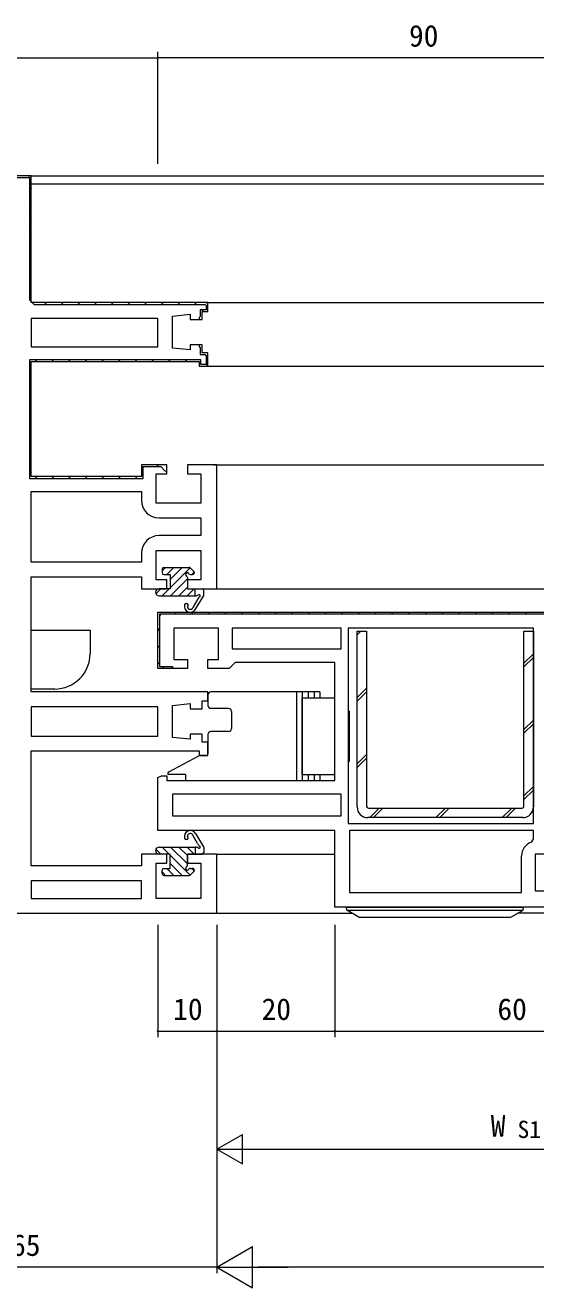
# Model space of a CAD drawing. Units: millimetres, scale not verified. Extents: x -594 to 539, y -420 to 386.
# Drawn here: x -178.3 to -91.7, y -255.5 to -41.5 of the extents above; entities that cross this region are included whole.
import ezdxf
from ezdxf.enums import TextEntityAlignment as Align

# ---------------------------------------------------------------- set-up
doc = ezdxf.new("R2010")
doc.units = ezdxf.units.MM
doc.header["$LTSCALE"] = 2
for name, color, linetype, lineweight in [('0-3_YKK_12', 2, 'Continuous', 9), ('0-4_YKK_D', 6, 'Continuous', 9), ('0-6_YKK_13', 4, 'Continuous', 9), ('0-7_YKK_11', 7, 'Continuous', 9)]:
    doc.layers.add(name, color=color, linetype=linetype, lineweight=lineweight)
doc.styles.add('ＭＳ ゴシック', font='')
doc.styles.get('ＭＳ ゴシック').set_extended_font_data('MS Gothic')

msp = doc.modelspace()

# ---------------------------------------------------------------- linework, layer by layer
at = {"layer": '0-3_YKK_12'}
for p, q in [((-177.757, -66.998), (296.243, -66.998)), ((295.743, -68.398), (-177.257, -68.398)), ((-147.673, -88.498), (-47.741, -88.498)), ((-147.756, -99.298), (-47.741, -99.298)), ((-146.257, -115.998), (-47.741, -115.998)), ((-145.846, -136.998), (-41.771, -136.998)), ((-145.83, -181.998), (-125.742, -181.998)), ((-146.33, -191.998), (-122.885, -191.998)), ((55.82, -191.998), (-94.737, -191.998))]:
    msp.add_line(p, q, dxfattribs=at)
at = {"layer": '0-4_YKK_D'}
for p, q in [((-215.757, -46.998), (-155.757, -46.998)), ((-155.758, -64.998), (-155.758, -45.998)), ((-65.758, -46.998), (-155.758, -46.998)), ((-155.757, -64.998), (-155.757, -45.998)), ((-155.757, -193.998), (-155.757, -212.998)), ((-145.757, -193.998), (-145.757, -232.998)), ((-145.757, -193.998), (-145.757, -212.998)), ((-145.757, -193.998), (-145.757, -252.998)), ((-145.757, -193.998), (-145.757, -252.998)), ((-145.757, -193.998), (-145.757, -212.998)), ((-125.758, -193.998), (-125.758, -212.998)), ((-125.757, -193.998), (-125.757, -212.998)), ((-155.757, -211.998), (-145.757, -211.998)), ((-145.757, -211.998), (-125.757, -211.998)), ((-125.758, -211.998), (-65.758, -211.998)), ((-145.757, -231.998), (-141.427, -229.498)), ((-141.427, -234.498), (-141.427, -229.498)), ((-145.757, -231.998), (-141.427, -234.498)), ((-145.757, -231.998), (-137.097, -231.998)), ((-140.757, -231.998), (-50.757, -231.998)), ((-145.757, -251.998), (-139.695, -248.498)), ((-139.695, -255.498), (-139.695, -248.498)), ((-145.757, -251.998), (-210.757, -251.998)), ((-145.757, -251.998), (-139.695, -255.498)), ((-145.757, -251.998), (-133.633, -251.998)), ((257.243, -251.998), (-138.757, -251.998))]:
    msp.add_line(p, q, dxfattribs=at)
for centre, start, end in [((-155.758, -46.998), 0, 180), ((-155.758, -46.998), 180, 0), ((-155.757, -46.998), 0, 180), ((-155.757, -46.998), 180, 0), ((-155.757, -211.998), 0, 180), ((-155.757, -211.998), 180, 0), ((-145.757, -211.998), 0, 180), ((-145.757, -211.998), 0, 180), ((-145.757, -211.998), 180, 0), ((-145.757, -211.998), 180, 0), ((-125.758, -211.998), 0, 180), ((-125.758, -211.998), 180, 0), ((-125.757, -211.998), 0, 180), ((-125.757, -211.998), 180, 0)]:
    msp.add_arc(centre, 0.106, start, end, dxfattribs=at)
at = {"layer": '0-6_YKK_13'}
for p, q in [((-154.474, -133.398), (-155.057, -133.981)), ((-155.057, -133.698), (-155.057, -134.298)), ((-154.757, -133.398), (-150.457, -133.398)), ((-154.757, -134.598), (-153.657, -134.598)), ((-153.06, -133.398), (-154.26, -134.598)), ((-151.646, -133.398), (-153.657, -135.409)), ((-150.286, -133.452), (-153.657, -136.824)), ((-153.657, -134.598), (-153.657, -137.001)), ((-149.645, -134.086), (-150.245, -133.486)), ((-150.238, -134.598), (-149.857, -134.598)), ((-149.587, -134.168), (-150.015, -134.595)), ((-150.757, -135.338), (-153.618, -138.198)), ((-150.757, -136.752), (-152.203, -138.198)), ((-150.757, -135.118), (-150.757, -136.998)), ((-155.246, -136.998), (-156.1, -137.853)), ((-153.657, -136.998), (-155.557, -136.998)), ((-155.557, -138.198), (-149.427, -138.198)), ((-153.832, -136.998), (-155.032, -138.198)), ((-149.589, -136.998), (-150.789, -138.198)), ((-150.757, -136.998), (-148.261, -136.998)), ((-149.054, -138.817), (-149.804, -140.2)), ((-149.427, -138.198), (-149.427, -136.998)), ((-149.385, -140.48), (-147.998, -138.266)), ((-147.961, -138.121), (-147.961, -137.298)), ((-177.257, -151.998), (-177.257, -143.998)), ((-177.257, -143.998), (-167.257, -143.998)), ((-167.257, -143.998), (-167.257, -147.998)), ((-121.957, -144.199), (-120.357, -144.199)), ((-121.957, -173.997), (-121.957, -144.199)), ((-121.32, -144.199), (-121.957, -144.836)), ((-120.357, -144.199), (-120.357, -173.897)), ((-93.657, -173.897), (-93.657, -144.199)), ((-93.657, -144.199), (-92.057, -144.199)), ((-92.057, -144.199), (-92.057, -173.997)), ((-92.057, -148.028), (-93.657, -149.628)), ((-92.057, -148.665), (-93.657, -150.265)), ((-177.257, -153.998), (-177.257, -151.998)), ((-173.257, -153.998), (-177.257, -153.998)), ((-120.357, -153.842), (-121.957, -155.442)), ((-147.263, -154.997), (-147.263, -156.797)), ((-128.257, -154.497), (-146.763, -154.497)), ((-132.263, -154.497), (-132.263, -169.497)), ((-131.263, -154.497), (-131.263, -169.497)), ((-131.257, -155.497), (-125.757, -155.497)), ((-131.257, -168.497), (-131.257, -155.497)), ((-130.263, -154.497), (-130.263, -155.497)), ((-129.263, -154.497), (-129.263, -155.497)), ((-128.257, -154.497), (-128.257, -155.497)), ((-120.357, -154.479), (-121.957, -156.079)), ((-143.763, -157.297), (-146.763, -157.297)), ((-143.263, -157.797), (-143.263, -160.697)), ((-123.457, -157.747), (-123.257, -157.747)), ((-123.257, -166.247), (-123.257, -157.747)), ((-92.057, -159.271), (-93.657, -160.871)), ((-92.057, -159.908), (-93.657, -161.508)), ((-147.263, -161.697), (-147.263, -164.997)), ((-143.763, -161.197), (-146.763, -161.197)), ((-153.903, -168.012), (-148.823, -165.332)), ((-147.563, -165.297), (-148.682, -165.297)), ((-123.457, -166.247), (-123.257, -166.247)), ((-120.357, -165.085), (-121.957, -166.685)), ((-120.357, -165.722), (-121.957, -167.322)), ((-154.063, -168.278), (-154.063, -168.497)), ((-151.063, -168.497), (-154.063, -168.497)), ((-151.063, -168.497), (-151.063, -169.497)), ((-131.257, -168.497), (-125.757, -168.497)), ((-130.263, -168.497), (-130.263, -169.497)), ((-129.263, -168.497), (-129.263, -169.497)), ((-128.257, -168.497), (-128.257, -169.497)), ((-92.057, -170.514), (-93.657, -172.114)), ((-92.057, -171.151), (-93.657, -172.751)), ((-120.057, -174.197), (-93.957, -174.197)), ((-118.226, -174.197), (-119.826, -175.797)), ((-117.589, -174.197), (-119.189, -175.797)), ((-106.983, -174.197), (-108.583, -175.797)), ((-106.346, -174.197), (-107.946, -175.797)), ((-95.74, -174.197), (-97.34, -175.797)), ((-95.103, -174.197), (-96.703, -175.797)), ((-93.857, -175.797), (-120.157, -175.797)), ((-149.054, -180.179), (-149.804, -178.797)), ((-149.385, -178.517), (-147.998, -180.731)), ((-155.246, -181.998), (-156.1, -181.144)), ((-155.557, -180.798), (-149.427, -180.798)), ((-153.832, -181.998), (-155.032, -180.798)), ((-150.757, -183.659), (-153.618, -180.798)), ((-150.757, -182.245), (-152.203, -180.798)), ((-149.589, -181.998), (-150.789, -180.798)), ((-149.427, -180.798), (-149.427, -181.998)), ((-147.961, -180.876), (-147.961, -181.698)), ((-153.657, -181.998), (-155.557, -181.998)), ((-153.657, -184.398), (-153.657, -181.996)), ((-150.286, -185.545), (-153.657, -182.173)), ((-151.646, -185.598), (-153.657, -183.587)), ((-150.757, -181.998), (-148.261, -181.998)), ((-150.757, -183.879), (-150.757, -181.998)), ((-155.057, -185.298), (-155.057, -184.698)), ((-154.474, -185.598), (-155.057, -185.016)), ((-154.757, -184.398), (-153.657, -184.398)), ((-154.757, -185.598), (-150.457, -185.598)), ((-153.06, -185.598), (-154.26, -184.398)), ((-149.645, -184.911), (-150.245, -185.511)), ((-150.238, -184.398), (-149.857, -184.398)), ((-149.587, -184.829), (-150.015, -184.401)), ((-123.757, -190.997), (-108.757, -190.997)), ((-123.731, -191.497), (-123.757, -190.997)), ((-121.652, -192.697), (-123.731, -191.497)), ((-123.731, -191.497), (-93.783, -191.497)), ((-108.757, -190.997), (-93.757, -190.997)), ((-95.862, -192.697), (-93.783, -191.497)), ((-93.783, -191.497), (-93.757, -190.997)), ((-121.652, -192.697), (-95.862, -192.697))]:
    msp.add_line(p, q, dxfattribs=at)
for centre, radius, start, end in [((-154.757, -133.698), 0.3, 90, 180), ((-154.757, -134.298), 0.3, 180, 270), ((-150.757, -134.598), 0.3, 29.99998, 239.99998), ((-150.238, -134.298), 0.3, 209.99998, 270), ((-150.457, -133.698), 0.3, 44.99998, 90), ((-149.857, -134.298), 0.3, 270, 44.99998), ((-151.057, -135.118), 0.3, 0, 60), ((-155.557, -137.598), 0.6, 90, 270), ((-149.427, -137.198), 1, 270, 303.5573), ((-148.141, -139.224), 1, 121.26997, 156.00981), ((-148.764, -138.198), 0.2, 301.26997, 123.5573), ((-148.261, -137.298), 0.3, 0, 90), ((-148.261, -138.121), 0.3, 331.12572, 0), ((-150.261, -139.997), 1, 163.39844, 331.12572), ((-150.932, -139.797), 0.3, 305.18523, 163.39844), ((-150.261, -139.997), 0.5, 185.18523, 336.00981), ((-173.257, -147.998), 6, 270, 0), ((-146.763, -154.997), 0.5, 90, 180), ((-146.763, -156.797), 0.5, 180, 270), ((-143.763, -157.797), 0.5, 0, 90), ((-146.763, -161.697), 0.5, 90, 180), ((-143.763, -160.697), 0.5, 270, 0), ((-148.682, -165.597), 0.3, 90, 117.84825), ((-147.563, -164.997), 0.3, 270, 0), ((-153.763, -168.278), 0.3, 117.81764, 180), ((-120.157, -173.997), 1.8, 180, 270), ((-120.057, -173.897), 0.3, 180, 270), ((-93.957, -173.897), 0.3, 270, 0), ((-93.857, -173.997), 1.8, 270, 0), ((-150.261, -179), 1, 28.87427, 196.60155), ((-150.932, -179.2), 0.3, 196.60155, 54.81476), ((-150.261, -179), 0.5, 23.99017, 174.81476), ((-155.557, -181.398), 0.6, 90, 270), ((-149.427, -181.798), 1, 56.44269, 90), ((-148.141, -179.773), 1, 203.99017, 238.73001), ((-148.764, -180.798), 0.2, 236.44269, 58.73001), ((-148.261, -181.698), 0.3, 270, 0), ((-148.261, -180.876), 0.3, 0, 28.87427), ((-151.057, -183.879), 0.3, 299.99998, 0), ((-154.757, -184.698), 0.3, 90, 180), ((-154.757, -185.298), 0.3, 180, 270), ((-150.757, -184.398), 0.3, 119.99998, 330), ((-150.238, -184.698), 0.3, 90, 150), ((-150.457, -185.298), 0.3, 270, 315), ((-149.857, -184.698), 0.3, 315, 90)]:
    msp.add_arc(centre, radius, start, end, dxfattribs=at)
at = {"layer": '0-7_YKK_11'}
for p, q in [((-177.557, -68.944), (-177.257, -69.244)), ((-177.557, -71.772), (-177.257, -72.072)), ((-177.557, -74.6), (-177.257, -74.9)), ((-177.557, -77.429), (-177.257, -77.729)), ((-177.557, -80.257), (-177.257, -80.557)), ((-177.557, -83.086), (-177.257, -83.386)), ((-177.557, -85.914), (-177.257, -86.214)), ((-174.973, -88.498), (-174.673, -88.798)), ((-172.144, -88.498), (-171.844, -88.798)), ((-169.316, -88.498), (-169.016, -88.798)), ((-166.488, -88.498), (-166.188, -88.798)), ((-163.659, -88.498), (-163.359, -88.798)), ((-160.831, -88.498), (-160.531, -88.798)), ((-158.002, -88.498), (-157.702, -88.798)), ((-155.174, -88.498), (-154.874, -88.798)), ((-152.345, -88.498), (-152.045, -88.798)), ((-149.517, -88.498), (-149.217, -88.798)), ((-148.244, -89.771), (-148.012, -90.003)), ((-147.557, -88.998), (-147.557, -89.698)), ((-177.257, -95.998), (-155.757, -95.998)), ((-148.757, -95.648), (-148.757, -95.948)), ((-176.587, -98.198), (-176.287, -98.498)), ((-173.758, -98.198), (-173.458, -98.498)), ((-170.93, -98.198), (-170.63, -98.498)), ((-168.101, -98.198), (-167.801, -98.498)), ((-165.273, -98.198), (-164.973, -98.498)), ((-162.444, -98.198), (-162.144, -98.498)), ((-159.616, -98.198), (-159.316, -98.498)), ((-156.788, -98.198), (-156.488, -98.498)), ((-153.959, -98.198), (-153.659, -98.498)), ((-151.131, -98.198), (-150.831, -98.498)), ((-147.557, -97.498), (-147.557, -98.998)), ((-177.557, -100.056), (-177.257, -100.356)), ((-147.591, -98.91), (-147.377, -99.123)), ((-177.557, -102.885), (-177.257, -103.185)), ((-177.557, -105.713), (-177.257, -106.013)), ((-177.557, -108.542), (-177.257, -108.842)), ((-177.557, -111.37), (-177.257, -111.67)), ((-177.557, -114.198), (-177.257, -114.498)), ((-177.557, -117.027), (-177.257, -117.327)), ((-158.506, -116.279), (-158.257, -116.528)), ((-155.958, -115.998), (-155.658, -116.298)), ((-176.586, -117.998), (-176.286, -118.298)), ((-173.757, -117.998), (-173.457, -118.298)), ((-170.929, -117.998), (-170.629, -118.298)), ((-168.1, -117.998), (-167.8, -118.298)), ((-165.272, -117.998), (-164.972, -118.298)), ((-162.443, -117.998), (-162.143, -118.298)), ((-159.615, -117.998), (-159.315, -118.298)), ((-158.557, -132.498), (-177.257, -132.498)), ((-158.557, -130.998), (-158.557, -132.498)), ((-152.929, -140.997), (-152.629, -141.297)), ((-150.1, -140.997), (-149.8, -141.297)), ((-147.272, -140.997), (-146.972, -141.297)), ((-144.443, -140.997), (-144.143, -141.297)), ((-141.615, -140.997), (-141.315, -141.297)), ((-138.787, -140.997), (-138.487, -141.297)), ((-135.958, -140.997), (-135.658, -141.297)), ((-133.13, -140.997), (-132.83, -141.297)), ((-130.301, -140.997), (-130.001, -141.297)), ((-127.473, -140.997), (-127.173, -141.297)), ((-124.644, -140.997), (-124.344, -141.297)), ((-121.816, -140.997), (-121.516, -141.297)), ((-118.988, -140.997), (-118.688, -141.297)), ((-116.159, -140.997), (-115.859, -141.297)), ((-113.331, -140.997), (-113.031, -141.297)), ((-110.502, -140.997), (-110.202, -141.297)), ((-107.674, -140.997), (-107.374, -141.297)), ((-104.845, -140.997), (-104.545, -141.297)), ((-102.017, -140.997), (-101.717, -141.297)), ((-99.189, -140.997), (-98.889, -141.297)), ((-96.36, -140.997), (-96.06, -141.297)), ((-93.532, -140.997), (-93.232, -141.297)), ((-155.464, -141.29), (-155.252, -141.502)), ((-155.757, -143.825), (-155.457, -144.125)), ((-124.657, -143.697), (-143.157, -143.697)), ((-92.057, -176.797), (-92.057, -143.697)), ((-155.757, -146.654), (-155.457, -146.954)), ((-155.757, -149.482), (-155.457, -149.782)), ((-155.042, -150.197), (-154.742, -150.497)), ((-177.257, -161.998), (-155.757, -161.998)), ((-153.257, -175.497), (-124.657, -175.497)), ((-92.057, -177.997), (-123.257, -177.997)), ((-177.257, -189.498), (-158.557, -189.498))]:
    msp.add_line(p, q, dxfattribs=at)
for points in [[(-148.257, -91.348), (-148.257, -89.998), (-147.257, -89.998), (-147.257, -88.498), (-177.257, -88.498), (-177.257, -66.998), (-215.757, -66.998), (-215.757, -101.998), (-219.391, -101.998), (-219.824, -102.248), (-220.69, -102.248), (-221.123, -101.998), (-224.757, -101.998), (-224.757, -104.298), (-210.757, -104.298)], [(-215.757, -86.998), (-215.457, -86.998), (-215.457, -67.298), (-177.557, -67.298), (-177.557, -87.998), (-176.757, -88.798)], [(-176.757, -88.798), (-147.757, -88.798), (-147.557, -88.998)], [(-147.557, -88.998), (-147.557, -89.698), (-148.557, -89.698), (-148.557, -90.848), (-148.757, -91.048), (-148.757, -91.348)], [(-147.257, -154.498), (-177.257, -154.498), (-177.257, -134.998), (-158.557, -134.998), (-158.557, -136.998), (-154.257, -136.998), (-154.257, -135.498), (-156.057, -135.498), (-156.057, -130.498), (-148.457, -130.498), (-148.457, -135.498), (-150.757, -135.498), (-150.757, -136.998), (-145.757, -136.998), (-145.757, -115.998), (-150.757, -115.998), (-150.757, -117.498), (-148.457, -117.498), (-148.457, -122.498), (-156.057, -122.498), (-156.057, -117.498), (-154.257, -117.498), (-154.257, -115.998), (-158.557, -115.998), (-158.557, -117.998), (-177.257, -117.998), (-177.257, -98.498), (-148.757, -98.498), (-148.757, -99.298), (-147.257, -99.298), (-147.257, -96.998), (-148.257, -96.998), (-148.257, -95.648), (-150.257, -95.648), (-150.257, -96.521), (-153.257, -96.198), (-153.257, -90.798), (-150.257, -90.476), (-150.257, -91.348), (-148.257, -91.348)], [(-148.757, -95.948), (-148.557, -96.148), (-148.557, -97.298), (-147.757, -97.298), (-147.557, -97.498)], [(-147.557, -97.498), (-147.557, -98.998), (-148.457, -98.998), (-148.457, -98.198), (-177.557, -98.198), (-177.557, -118.298), (-158.257, -118.298), (-158.257, -116.298), (-155.257, -116.298), (-154.557, -116.998), (-154.257, -116.998)], [(-158.557, -132.498), (-177.257, -132.498), (-177.257, -120.498), (-158.557, -120.498), (-158.557, -121.998)], [(-155.557, -124.998), (-148.457, -124.998), (-148.457, -127.998), (-155.557, -127.998)], [(-155.757, -140.997), (-65.757, -140.997)], [(-85.757, -190.997), (-125.757, -190.997), (-125.757, -177.997), (-155.757, -177.997), (-155.757, -168.978), (-155.154, -168.697), (-154.257, -168.697), (-154.257, -169.497), (-125.757, -169.497), (-125.757, -149.497), (-142.657, -149.497), (-143.157, -149.997), (-143.657, -150.497), (-147.257, -150.497), (-147.257, -148.997), (-145.457, -148.997), (-145.457, -143.697), (-153.057, -143.697), (-153.057, -148.997), (-150.757, -148.997), (-150.757, -150.497), (-155.757, -150.497), (-155.757, -140.997)], [(-66.257, -148.997), (-68.257, -148.997), (-68.257, -148.697), (-66.057, -148.697), (-66.057, -141.297), (-155.457, -141.297), (-155.457, -150.197), (-153.257, -150.197), (-153.257, -150.497), (-155.257, -150.497)], [(-210.757, -191.998), (-145.757, -191.998), (-145.757, -181.998), (-150.757, -181.998), (-150.757, -183.498), (-148.457, -183.498), (-148.457, -189.498), (-156.057, -189.498), (-156.057, -183.498), (-154.257, -183.498), (-154.257, -181.998), (-158.557, -181.998), (-158.557, -183.998), (-177.257, -183.998), (-177.257, -164.498), (-148.757, -164.498), (-148.757, -165.298), (-147.257, -165.298), (-147.257, -162.998), (-148.257, -162.998), (-148.257, -161.648), (-150.257, -161.648), (-150.257, -162.521), (-153.257, -162.198), (-153.257, -156.798), (-150.257, -156.476), (-150.257, -157.348), (-148.257, -157.348), (-148.257, -155.998), (-147.257, -155.998), (-147.257, -154.498)], [(-92.057, -177.997), (-123.257, -177.997), (-123.257, -188.497), (-94.057, -188.497), (-94.057, -182.305)], [(-92.39, -179.948), (-92.057, -179.476), (-92.057, -177.997)], [(-89.257, -181.997), (-91.757, -181.997), (-91.757, -188.197), (-88.45, -188.197)]]:
    msp.add_lwpolyline(points, dxfattribs=at)
for points in [[(-177.257, -95.998), (-155.757, -95.998), (-155.757, -91.198), (-177.257, -91.198)], [(-124.657, -143.697), (-143.157, -143.697), (-143.157, -147.197), (-124.657, -147.197)], [(-92.057, -176.797), (-92.057, -143.697), (-123.457, -143.697), (-123.457, -176.797)], [(-177.257, -161.998), (-155.757, -161.998), (-155.757, -156.998), (-177.257, -156.998)], [(-153.257, -175.497), (-124.657, -175.497), (-124.657, -171.797), (-153.257, -171.797)], [(-177.257, -189.498), (-158.557, -189.498), (-158.557, -186.498), (-177.257, -186.498)]]:
    msp.add_lwpolyline(points, close=True, dxfattribs=at)
for centre, radius, start, end in [((-155.557, -121.998), 3, 180, 269.99998), ((-155.557, -130.998), 3, 90, 179.99998), ((-91.557, -182.305), 2.5, 109.47121, 179.99997)]:
    msp.add_arc(centre, radius, start, end, dxfattribs=at)

# ---------------------------------------------------------------- texts
at = {"layer": '0-4_YKK_D', "color": 4, "style": 'ＭＳ ゴシック'}
for s, height, p in [('90', 3.666, (-113.158, -46.198)), ('10', 3.666, (-153.157, -211.198)), ('20', 3.666, (-138.157, -211.198)), ('60', 3.666, (-98.158, -211.198)), ('W', 3.666, (-99.292, -230.998)), ('S1', 2.933, (-94.754, -230.998)), ('65', 3.666, (-180.657, -251.198))]:
    msp.add_text(s, height=height, dxfattribs=at).set_placement(p, align=Align.BOTTOM_LEFT)

doc.saveas('drawing.dxf')
